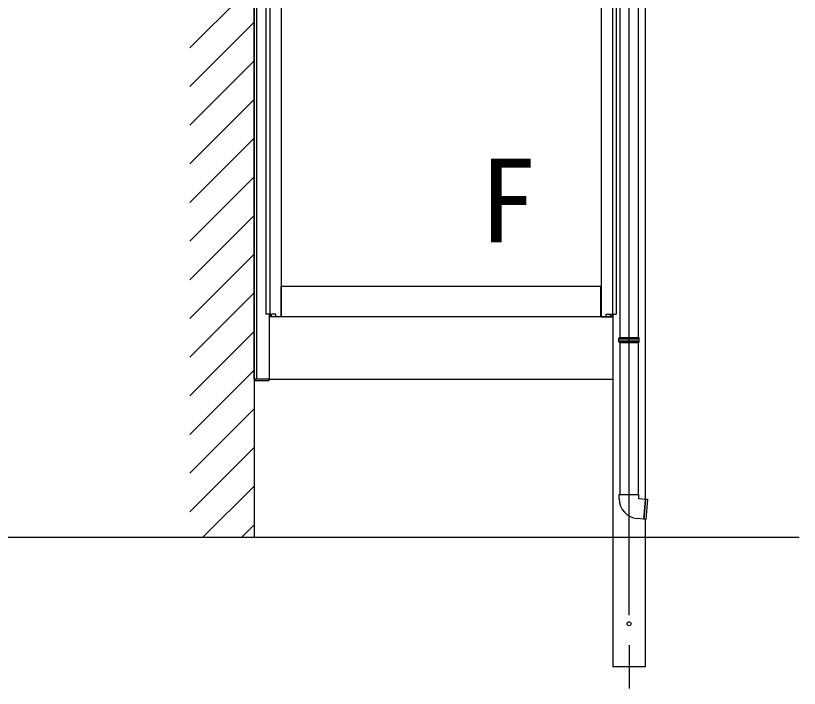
# Model space of a CAD drawing. Units: millimetres, scale not verified. Extents: x -875 to 875, y -1304 to 1297.
# Drawn here: x -777.7 to -686.7, y 702.3 to 780.4 of the extents above; entities that cross this region are included whole.
import ezdxf
from ezdxf.enums import TextEntityAlignment as Align

# ---------------------------------------------------------------- set-up
doc = ezdxf.new("R2010")
doc.units = ezdxf.units.MM
doc.header["$LTSCALE"] = 8
for name, color, linetype in [('0-2_USER1', 3, 'Continuous'), ('0-5_YKK_12', 2, 'Continuous'), ('0-7_YKK_A1', 4, 'Continuous'), ('0-8_YKK_D', 6, 'Continuous')]:
    doc.layers.add(name, color=color, linetype=linetype)
doc.styles.add('ＭＳ ゴシック', font='')
doc.styles.get('ＭＳ ゴシック').set_extended_font_data('MS Gothic')

msp = doc.modelspace()

# ---------------------------------------------------------------- linework, layer by layer
at = {"layer": '0-5_YKK_12'}
msp.add_line((-706.5, 707.3), (-706.5, 702.3), dxfattribs=at)
at = {"layer": '0-7_YKK_A1'}
for p, q in [((-750, 879.236), (-750, 719.8)), ((-750, 871.301), (-750, 719.8)), ((-750, 738.2), (-750, 856.967)), ((-704.625, 841.089), (-704.625, 724.223)), ((-748.65, 790.55), (-748.65, 745.75)), ((-748.21, 790.55), (-748.21, 745.75)), ((-708.44, 790.55), (-708.44, 745.75)), ((-708, 790.55), (-708, 745.75)), ((-746.9, 789.05), (-746.9, 745.45)), ((-709.75, 789.05), (-709.75, 745.45)), ((-707.55, 743.05), (-707.55, 787.45)), ((-705.45, 787.45), (-705.45, 743.05)), ((-757.5, 776.666), (-750, 784.166)), ((-757.5, 772.176), (-750, 779.676)), ((-757.5, 767.686), (-750, 775.186)), ((-757.5, 763.196), (-750, 770.696)), ((-757.5, 758.705), (-750, 766.205)), ((-757.5, 754.215), (-750, 761.715)), ((-757.5, 749.725), (-750, 757.225)), ((-757.5, 745.235), (-750, 752.735)), ((-709.775, 748.95), (-746.875, 748.95)), ((-746.875, 745.45), (-746.875, 748.95)), ((-709.775, 745.45), (-709.775, 748.95)), ((-757.5, 740.745), (-750, 748.245)), ((-748.065, 745.75), (-748.65, 745.75)), ((-748.275, 745.75), (-748.275, 738.2)), ((-708.375, 745.45), (-748.275, 745.45)), ((-748.25, 745.45), (-748.25, 745.75)), ((-746.9, 745.45), (-748.25, 745.45)), ((-748.065, 745.45), (-748.065, 745.75)), ((-748, 745.45), (-748, 745.75)), ((-747.5, 745.75), (-748, 745.75)), ((-747.5, 745.45), (-747.5, 745.75)), ((-709.775, 745.45), (-746.875, 745.45)), ((-709.75, 745.45), (-708.4, 745.45)), ((-709.15, 745.45), (-709.15, 745.75)), ((-709.15, 745.75), (-708.65, 745.75)), ((-708.65, 745.45), (-708.65, 745.75)), ((-708.585, 745.45), (-708.585, 745.75)), ((-708.585, 745.75), (-708, 745.75)), ((-708.4, 745.45), (-708.4, 745.75)), ((-708.375, 745.75), (-708.375, 719.8)), ((-757.5, 736.255), (-750, 743.755)), ((-707.675, 742.95), (-707.625, 743.05)), ((-707.675, 742.774), (-707.675, 742.95)), ((-707.675, 742.95), (-705.325, 742.95)), ((-707.675, 742.55), (-707.675, 742.726)), ((-707.625, 742.45), (-707.675, 742.55)), ((-705.325, 742.55), (-707.675, 742.55)), ((-707.625, 743.05), (-705.375, 743.05)), ((-707.625, 742.45), (-705.375, 742.45)), ((-707.55, 724.8), (-707.55, 742.45)), ((-705.45, 742.45), (-705.45, 724.8)), ((-705.325, 742.95), (-705.375, 743.05)), ((-705.375, 742.45), (-705.325, 742.55)), ((-705.325, 742.774), (-705.325, 742.95)), ((-705.325, 742.55), (-705.325, 742.726)), ((-757.5, 731.765), (-750, 739.265)), ((-748.275, 738.2), (-750, 738.2)), ((-749.975, 738.2), (-749.969, 738.097)), ((-749.945, 738.2), (-749.975, 738.2)), ((-748.305, 738.2), (-749.945, 738.2)), ((-749.919, 738.05), (-748.331, 738.05)), ((-748.275, 738.2), (-708.375, 738.2)), ((-757.5, 727.275), (-750, 734.775)), ((-757.5, 722.784), (-750, 730.284)), ((-755.994, 719.8), (-750, 725.794)), ((-707.65, 724.3), (-707.65, 724.8)), ((-705.35, 724.3), (-705.35, 724.8)), ((-704.636, 724.238), (-705.35, 724.3)), ((-704.628, 724.232), (-704.828, 721.95)), ((-704.579, 724.228), (-704.778, 721.946)), ((-704.354, 724.213), (-704.57, 724.232)), ((-704.354, 724.213), (-704.554, 721.922)), ((-751.504, 719.8), (-750, 721.304)), ((-704.837, 721.946), (-705.551, 722.009)), ((-704.554, 721.922), (-704.77, 721.94)), ((-704.625, 721.928), (-704.625, 719.8)), ((-686.74, 719.8), (-814.559, 719.8)), ((-708.375, 719.8), (-708.375, 704.8)), ((-704.625, 719.8), (-704.625, 704.8)), ((-704.625, 704.8), (-708.375, 704.8))]:
    msp.add_line(p, q, dxfattribs=at)
for points in [[(-749.7, 738.2), (-749.7, 855.624), (-749.7, 856.967)], [(-707.675, 742.774), (-707.663, 742.774), (-707.644, 742.774), (-707.619, 742.774), (-707.588, 742.774), (-707.55, 742.774), (-707.506, 742.773), (-707.457, 742.773), (-707.402, 742.773), (-707.342, 742.773), (-707.278, 742.773), (-707.209, 742.773), (-707.136, 742.773), (-707.059, 742.773), (-706.979, 742.773), (-706.897, 742.773), (-706.812, 742.773), (-706.725, 742.774), (-706.638, 742.774), (-706.549, 742.774), (-706.461, 742.774), (-706.372, 742.774), (-706.284, 742.774), (-706.198, 742.774), (-706.113, 742.774), (-706.031, 742.775), (-705.951, 742.775), (-705.874, 742.775), (-705.802, 742.775), (-705.733, 742.775), (-705.665, 742.775), (-705.597, 742.775), (-705.529, 742.775), (-705.461, 742.775), (-705.393, 742.775), (-705.325, 742.775)], [(-705.325, 742.725), (-705.393, 742.725), (-705.46, 742.725), (-705.527, 742.725), (-705.595, 742.725), (-705.662, 742.725), (-705.729, 742.725), (-705.798, 742.725), (-705.871, 742.725), (-705.947, 742.725), (-706.027, 742.725), (-706.11, 742.726), (-706.194, 742.726), (-706.281, 742.726), (-706.369, 742.726), (-706.457, 742.726), (-706.546, 742.726), (-706.635, 742.726), (-706.722, 742.726), (-706.809, 742.727), (-706.894, 742.727), (-706.977, 742.727), (-707.057, 742.727), (-707.134, 742.727), (-707.207, 742.727), (-707.276, 742.727), (-707.341, 742.727), (-707.401, 742.727), (-707.456, 742.727), (-707.505, 742.727), (-707.549, 742.726), (-707.587, 742.726), (-707.619, 742.726), (-707.644, 742.726), (-707.663, 742.726), (-707.675, 742.726)], [(-748.281, 738.097), (-748.275, 738.2), (-748.305, 738.2)], [(-707.65, 724.8), (-706.5, 724.8), (-705.35, 724.8)]]:
    msp.add_lwpolyline(points, dxfattribs=at)
msp.add_circle((-706.5, 709.8), 0.225, dxfattribs=at)
for centre, radius, start, end in [((-707.675, 742.75), 0.025, 285.49629, 74.51275), ((-705.325, 742.75), 0.025, 105.48725, 254.50371), ((-749.919, 738.1), 0.05, 183.5, 270), ((-748.331, 738.1), 0.05, 270, 356.5), ((-705.35, 724.3), 2.3, 180, 265), ((-704.637, 724.228), 0.01, 11.60155, 85), ((-704.603, 724.235), 0.025, 191.60155, 338.39845), ((-704.571, 724.222), 0.01, 85, 158.39845), ((-704.836, 721.956), 0.01, 265, 338.39845), ((-704.804, 721.943), 0.025, 11.60155, 158.39845), ((-704.769, 721.95), 0.01, 191.60155, 265)]:
    msp.add_arc(centre, radius, start, end, dxfattribs=at)
at = {"layer": '0-8_YKK_D'}
msp.add_line((-706.5, 710.8), (-706.5, 909.384), dxfattribs=at)

# ---------------------------------------------------------------- texts
at = {"layer": '0-2_USER1', "style": 'ＭＳ ゴシック'}
msp.add_text('F', height=9.751, dxfattribs=at).set_placement((-723.857, 751.15), align=Align.BOTTOM_LEFT)

doc.saveas('drawing.dxf')
